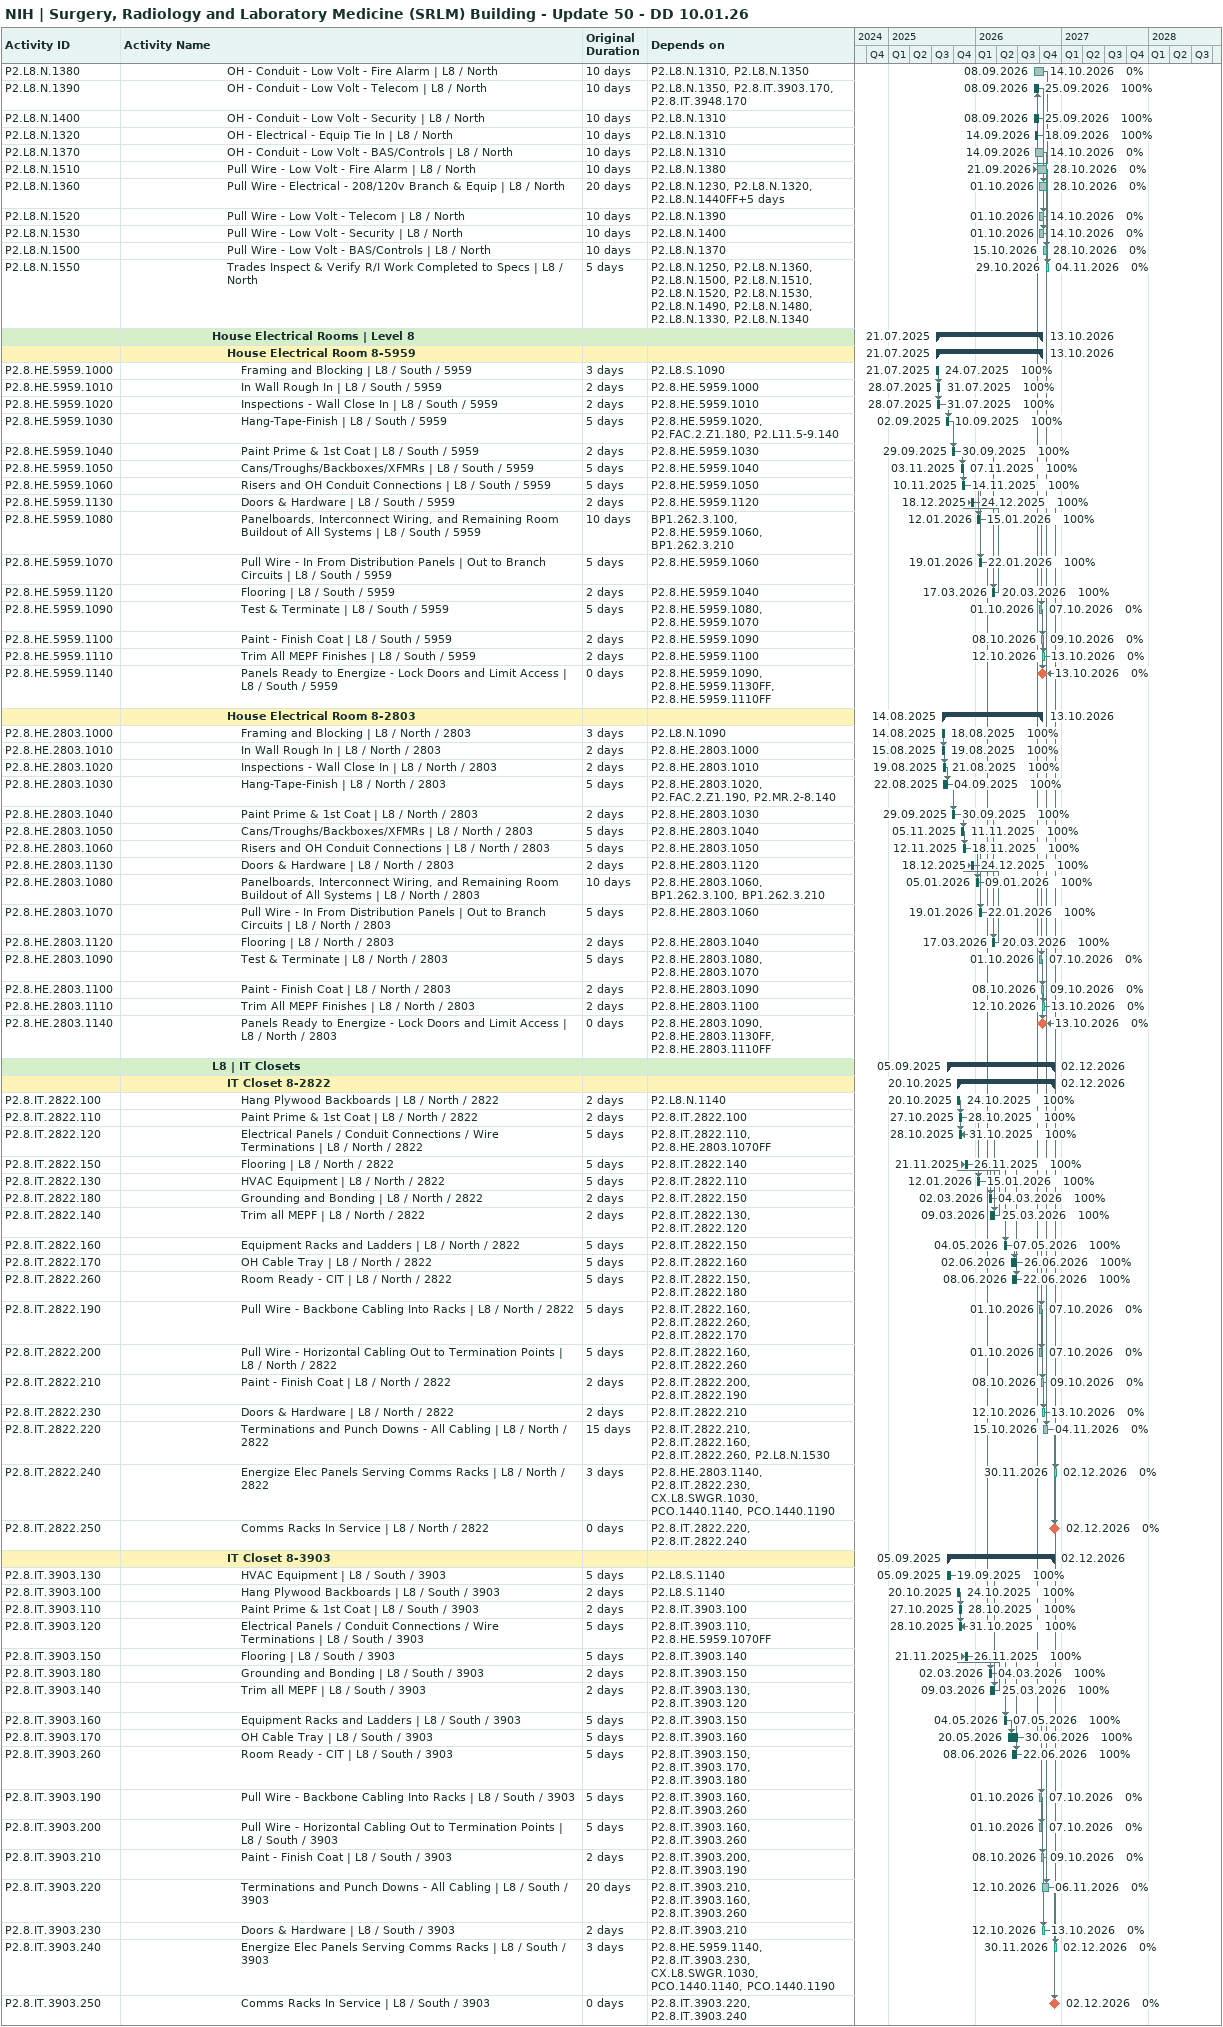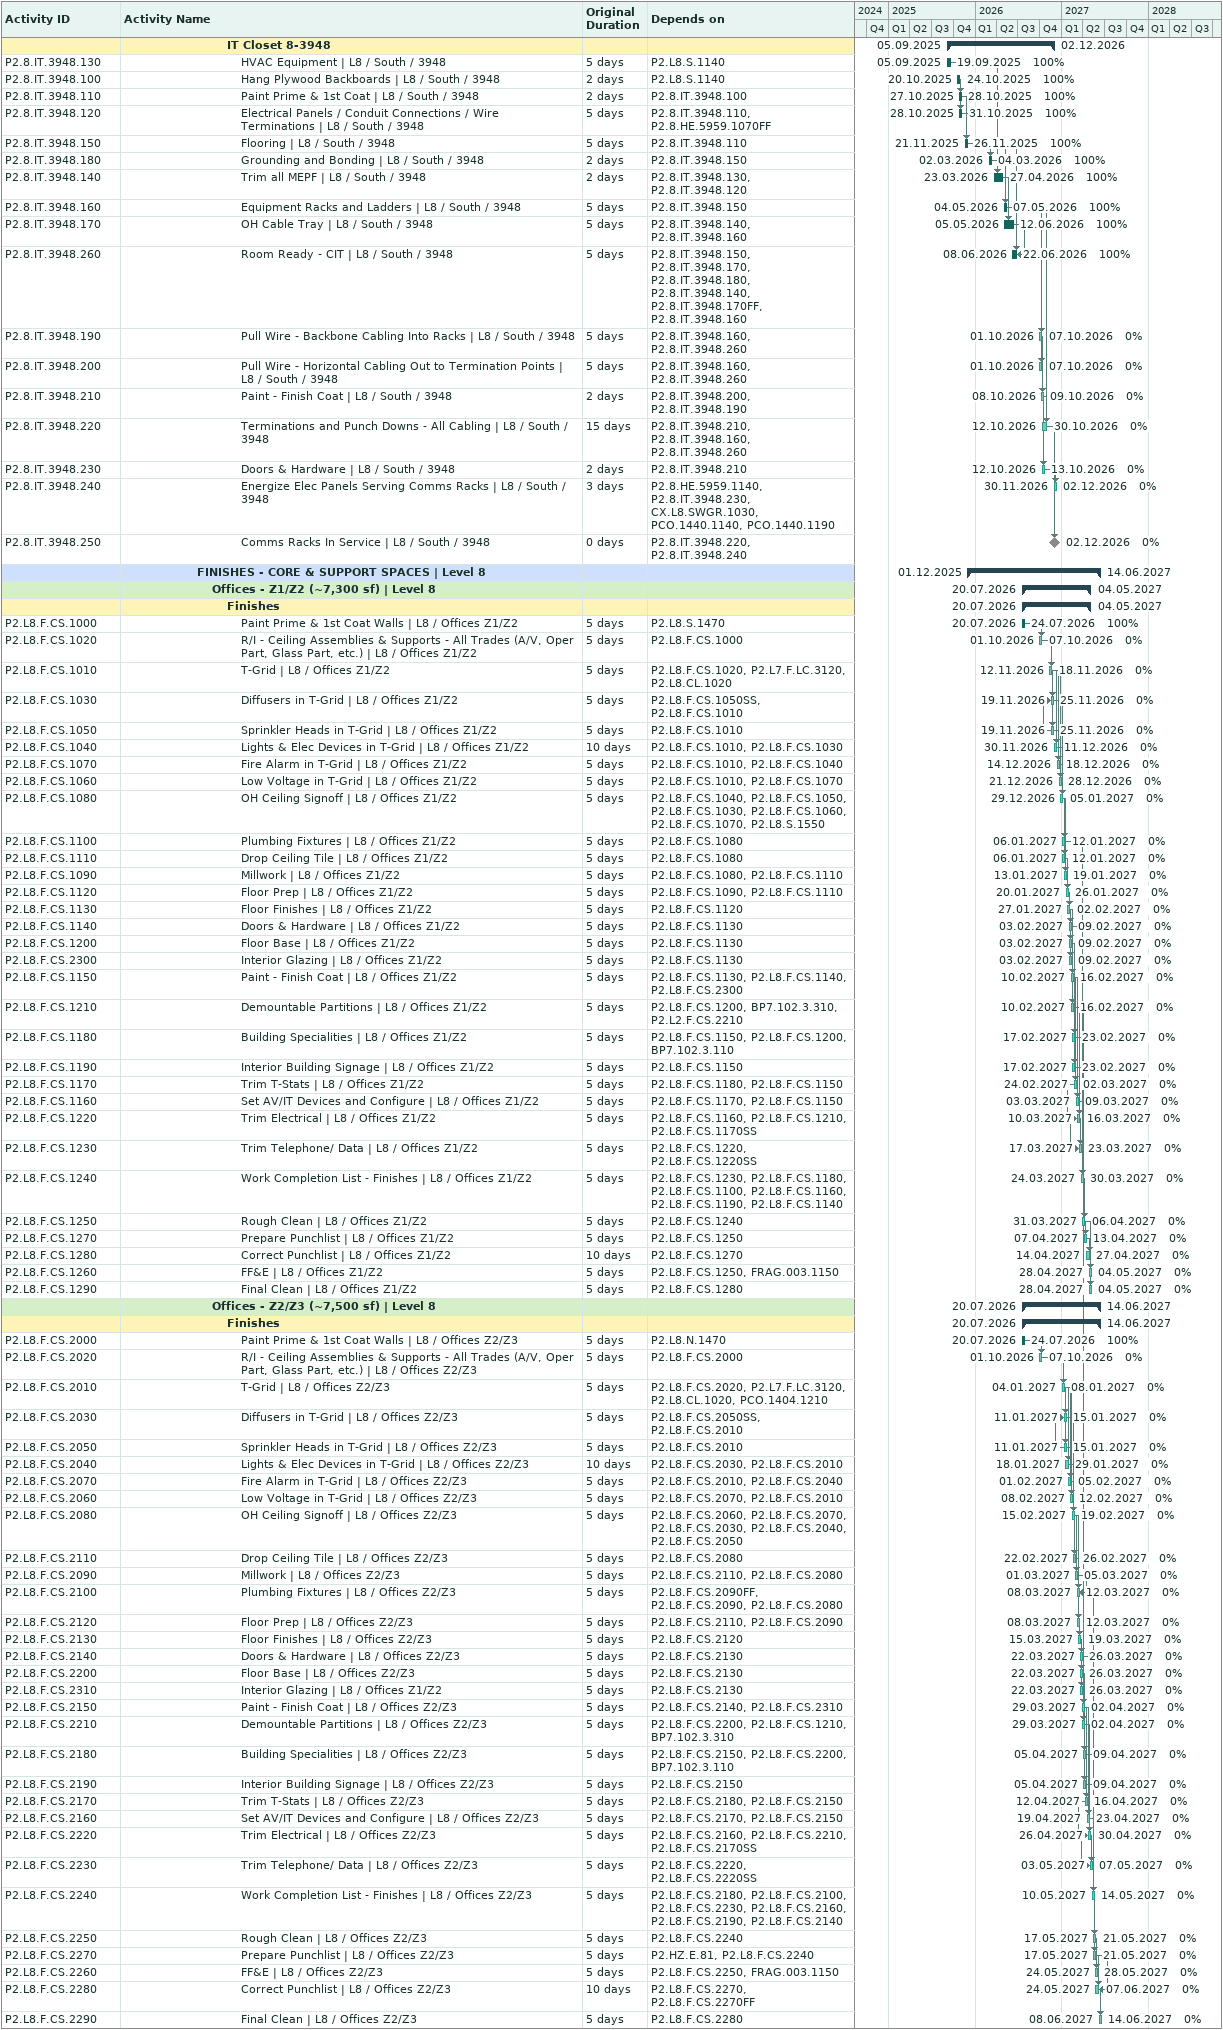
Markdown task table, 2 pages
NIH | Surgery, Radiology and Laboratory Medicine (SRLM) Building - Update 50 - DD 10.01.26

| ID | Level | Task | Original duration | Start | Finish | Predecessors | % complete |
|---|---|---|---|---|---|---|---|
| P2.L8.N.1380 | 8 | OH - Conduit - Low Volt - Fire Alarm \| L8 / North | 10d | 2026-09-08 | 2026-10-14 | P2.L8.N.1310, P2.L8.N.1350 | 0 |
| P2.L8.N.1390 | 8 | OH - Conduit - Low Volt - Telecom \| L8 / North | 10d | 2026-09-08 | 2026-09-25 | P2.L8.N.1350, P2.8.IT.3903.170, P2.8.IT.3948.170 | 100 |
| P2.L8.N.1400 | 8 | OH - Conduit - Low Volt - Security \| L8 / North | 10d | 2026-09-08 | 2026-09-25 | P2.L8.N.1310 | 100 |
| P2.L8.N.1320 | 8 | OH - Electrical - Equip Tie In \| L8 / North | 10d | 2026-09-14 | 2026-09-18 | P2.L8.N.1310 | 100 |
| P2.L8.N.1370 | 8 | OH - Conduit - Low Volt - BAS/Controls \| L8 / North | 10d | 2026-09-14 | 2026-10-14 | P2.L8.N.1310 | 0 |
| P2.L8.N.1510 | 8 | Pull Wire - Low Volt - Fire Alarm \| L8 / North | 10d | 2026-09-21 | 2026-10-28 | P2.L8.N.1380 | 0 |
| P2.L8.N.1360 | 8 | Pull Wire - Electrical - 208/120v Branch & Equip \| L8 / North | 20d | 2026-10-01 | 2026-10-28 | P2.L8.N.1230, P2.L8.N.1320, P2.L8.N.1440FF+5d | 0 |
| P2.L8.N.1520 | 8 | Pull Wire - Low Volt - Telecom \| L8 / North | 10d | 2026-10-01 | 2026-10-14 | P2.L8.N.1390 | 0 |
| P2.L8.N.1530 | 8 | Pull Wire - Low Volt - Security \| L8 / North | 10d | 2026-10-01 | 2026-10-14 | P2.L8.N.1400 | 0 |
| P2.L8.N.1500 | 8 | Pull Wire - Low Volt - BAS/Controls \| L8 / North | 10d | 2026-10-15 | 2026-10-28 | P2.L8.N.1370 | 0 |
| P2.L8.N.1550 | 8 | Trades Inspect & Verify R/I Work Completed to Specs \| L8 / North | 5d | 2026-10-29 | 2026-11-04 | P2.L8.N.1250, P2.L8.N.1360, P2.L8.N.1500, P2.L8.N.1510, P2.L8.N.1520, P2.L8.N.1530, P2.L8.N.1490, P2.L8.N.1480, P2.L8.N.1330, P2.L8.N.1340 | 0 |
|  | 7 | **House Electrical Rooms \| Level 8** |  | 2025-07-21 | 2026-10-13 |  |  |
|  | 8 | **House Electrical Room 8-5959** |  | 2025-07-21 | 2026-10-13 |  |  |
| P2.8.HE.5959.1000 | 9 | Framing and Blocking \| L8 / South / 5959 | 3d | 2025-07-21 | 2025-07-24 | P2.L8.S.1090 | 100 |
| P2.8.HE.5959.1010 | 9 | In Wall Rough In \| L8 / South / 5959 | 2d | 2025-07-28 | 2025-07-31 | P2.8.HE.5959.1000 | 100 |
| P2.8.HE.5959.1020 | 9 | Inspections - Wall Close In \| L8 / South / 5959 | 2d | 2025-07-28 | 2025-07-31 | P2.8.HE.5959.1010 | 100 |
| P2.8.HE.5959.1030 | 9 | Hang-Tape-Finish \| L8 / South / 5959 | 5d | 2025-09-02 | 2025-09-10 | P2.8.HE.5959.1020, P2.FAC.2.Z1.180, P2.L11.5-9.140 | 100 |
| P2.8.HE.5959.1040 | 9 | Paint Prime & 1st Coat \| L8 / South / 5959 | 2d | 2025-09-29 | 2025-09-30 | P2.8.HE.5959.1030 | 100 |
| P2.8.HE.5959.1050 | 9 | Cans/Troughs/Backboxes/XFMRs \| L8 / South / 5959 | 5d | 2025-11-03 | 2025-11-07 | P2.8.HE.5959.1040 | 100 |
| P2.8.HE.5959.1060 | 9 | Risers and OH Conduit Connections \| L8 / South / 5959 | 5d | 2025-11-10 | 2025-11-14 | P2.8.HE.5959.1050 | 100 |
| P2.8.HE.5959.1130 | 9 | Doors & Hardware \| L8 / South / 5959 | 2d | 2025-12-18 | 2025-12-24 | P2.8.HE.5959.1120 | 100 |
| P2.8.HE.5959.1080 | 9 | Panelboards, Interconnect Wiring, and Remaining Room Buildout of All Systems \| L8 / South / 5959 | 10d | 2026-01-12 | 2026-01-15 | BP1.262.3.100, P2.8.HE.5959.1060, BP1.262.3.210 | 100 |
| P2.8.HE.5959.1070 | 9 | Pull Wire - In From Distribution Panels \| Out to Branch Circuits \| L8 / South / 5959 | 5d | 2026-01-19 | 2026-01-22 | P2.8.HE.5959.1060 | 100 |
| P2.8.HE.5959.1120 | 9 | Flooring \| L8 / South / 5959 | 2d | 2026-03-17 | 2026-03-20 | P2.8.HE.5959.1040 | 100 |
| P2.8.HE.5959.1090 | 9 | Test & Terminate \| L8 / South / 5959 | 5d | 2026-10-01 | 2026-10-07 | P2.8.HE.5959.1080, P2.8.HE.5959.1070 | 0 |
| P2.8.HE.5959.1100 | 9 | Paint - Finish Coat \| L8 / South / 5959 | 2d | 2026-10-08 | 2026-10-09 | P2.8.HE.5959.1090 | 0 |
| P2.8.HE.5959.1110 | 9 | Trim All MEPF Finishes \| L8 / South / 5959 | 2d | 2026-10-12 | 2026-10-13 | P2.8.HE.5959.1100 | 0 |
| P2.8.HE.5959.1140 | 9 | Panels Ready to Energize - Lock Doors and Limit Access \| L8 / South / 5959 | 0d | 2026-10-13 | 2026-10-13 | P2.8.HE.5959.1090, P2.8.HE.5959.1130FF, P2.8.HE.5959.1110FF | 0 |
|  | 8 | **House Electrical Room 8-2803** |  | 2025-08-14 | 2026-10-13 |  |  |
| P2.8.HE.2803.1000 | 9 | Framing and Blocking \| L8 / North / 2803 | 3d | 2025-08-14 | 2025-08-18 | P2.L8.N.1090 | 100 |
| P2.8.HE.2803.1010 | 9 | In Wall Rough In \| L8 / North / 2803 | 2d | 2025-08-15 | 2025-08-19 | P2.8.HE.2803.1000 | 100 |
| P2.8.HE.2803.1020 | 9 | Inspections - Wall Close In \| L8 / North / 2803 | 2d | 2025-08-19 | 2025-08-21 | P2.8.HE.2803.1010 | 100 |
| P2.8.HE.2803.1030 | 9 | Hang-Tape-Finish \| L8 / North / 2803 | 5d | 2025-08-22 | 2025-09-04 | P2.8.HE.2803.1020, P2.FAC.2.Z1.190, P2.MR.2-8.140 | 100 |
| P2.8.HE.2803.1040 | 9 | Paint Prime & 1st Coat \| L8 / North / 2803 | 2d | 2025-09-29 | 2025-09-30 | P2.8.HE.2803.1030 | 100 |
| P2.8.HE.2803.1050 | 9 | Cans/Troughs/Backboxes/XFMRs \| L8 / North / 2803 | 5d | 2025-11-05 | 2025-11-11 | P2.8.HE.2803.1040 | 100 |
| P2.8.HE.2803.1060 | 9 | Risers and OH Conduit Connections \| L8 / North / 2803 | 5d | 2025-11-12 | 2025-11-18 | P2.8.HE.2803.1050 | 100 |
| P2.8.HE.2803.1130 | 9 | Doors & Hardware \| L8 / North / 2803 | 2d | 2025-12-18 | 2025-12-24 | P2.8.HE.2803.1120 | 100 |
| P2.8.HE.2803.1080 | 9 | Panelboards, Interconnect Wiring, and Remaining Room Buildout of All Systems \| L8 / North / 2803 | 10d | 2026-01-05 | 2026-01-09 | P2.8.HE.2803.1060, BP1.262.3.100, BP1.262.3.210 | 100 |
| P2.8.HE.2803.1070 | 9 | Pull Wire - In From Distribution Panels \| Out to Branch Circuits \| L8 / North / 2803 | 5d | 2026-01-19 | 2026-01-22 | P2.8.HE.2803.1060 | 100 |
| P2.8.HE.2803.1120 | 9 | Flooring \| L8 / North / 2803 | 2d | 2026-03-17 | 2026-03-20 | P2.8.HE.2803.1040 | 100 |
| P2.8.HE.2803.1090 | 9 | Test & Terminate \| L8 / North / 2803 | 5d | 2026-10-01 | 2026-10-07 | P2.8.HE.2803.1080, P2.8.HE.2803.1070 | 0 |
| P2.8.HE.2803.1100 | 9 | Paint - Finish Coat \| L8 / North / 2803 | 2d | 2026-10-08 | 2026-10-09 | P2.8.HE.2803.1090 | 0 |
| P2.8.HE.2803.1110 | 9 | Trim All MEPF Finishes \| L8 / North / 2803 | 2d | 2026-10-12 | 2026-10-13 | P2.8.HE.2803.1100 | 0 |
| P2.8.HE.2803.1140 | 9 | Panels Ready to Energize - Lock Doors and Limit Access \| L8 / North / 2803 | 0d | 2026-10-13 | 2026-10-13 | P2.8.HE.2803.1090, P2.8.HE.2803.1130FF, P2.8.HE.2803.1110FF | 0 |
|  | 7 | **L8 \| IT Closets** |  | 2025-09-05 | 2026-12-02 |  |  |
|  | 8 | **IT Closet 8-2822** |  | 2025-10-20 | 2026-12-02 |  |  |
| P2.8.IT.2822.100 | 9 | Hang Plywood Backboards \| L8 / North / 2822 | 2d | 2025-10-20 | 2025-10-24 | P2.L8.N.1140 | 100 |
| P2.8.IT.2822.110 | 9 | Paint Prime & 1st Coat \| L8 / North / 2822 | 2d | 2025-10-27 | 2025-10-28 | P2.8.IT.2822.100 | 100 |
| P2.8.IT.2822.120 | 9 | Electrical Panels / Conduit Connections / Wire Terminations \| L8 / North / 2822 | 5d | 2025-10-28 | 2025-10-31 | P2.8.IT.2822.110, P2.8.HE.2803.1070FF | 100 |
| P2.8.IT.2822.150 | 9 | Flooring \| L8 / North / 2822 | 5d | 2025-11-21 | 2025-11-26 | P2.8.IT.2822.140 | 100 |
| P2.8.IT.2822.130 | 9 | HVAC Equipment \| L8 / North / 2822 | 5d | 2026-01-12 | 2026-01-15 | P2.8.IT.2822.110 | 100 |
| P2.8.IT.2822.180 | 9 | Grounding and Bonding \| L8 / North / 2822 | 2d | 2026-03-02 | 2026-03-04 | P2.8.IT.2822.150 | 100 |
| P2.8.IT.2822.140 | 9 | Trim all MEPF \| L8 / North / 2822 | 2d | 2026-03-09 | 2026-03-25 | P2.8.IT.2822.130, P2.8.IT.2822.120 | 100 |
| P2.8.IT.2822.160 | 9 | Equipment Racks and Ladders \| L8 / North / 2822 | 5d | 2026-05-04 | 2026-05-07 | P2.8.IT.2822.150 | 100 |
| P2.8.IT.2822.170 | 9 | OH Cable Tray \| L8 / North / 2822 | 5d | 2026-06-02 | 2026-06-26 | P2.8.IT.2822.160 | 100 |
| P2.8.IT.2822.260 | 9 | Room Ready - CIT \| L8 / North / 2822 | 5d | 2026-06-08 | 2026-06-22 | P2.8.IT.2822.150, P2.8.IT.2822.180 | 100 |
| P2.8.IT.2822.190 | 9 | Pull Wire - Backbone Cabling Into Racks \| L8 / North / 2822 | 5d | 2026-10-01 | 2026-10-07 | P2.8.IT.2822.160, P2.8.IT.2822.260, P2.8.IT.2822.170 | 0 |
| P2.8.IT.2822.200 | 9 | Pull Wire - Horizontal Cabling Out to Termination Points \| L8 / North / 2822 | 5d | 2026-10-01 | 2026-10-07 | P2.8.IT.2822.160, P2.8.IT.2822.260 | 0 |
| P2.8.IT.2822.210 | 9 | Paint - Finish Coat \| L8 / North / 2822 | 2d | 2026-10-08 | 2026-10-09 | P2.8.IT.2822.200, P2.8.IT.2822.190 | 0 |
| P2.8.IT.2822.230 | 9 | Doors & Hardware \| L8 / North / 2822 | 2d | 2026-10-12 | 2026-10-13 | P2.8.IT.2822.210 | 0 |
| P2.8.IT.2822.220 | 9 | Terminations and Punch Downs - All Cabling \| L8 / North / 2822 | 15d | 2026-10-15 | 2026-11-04 | P2.8.IT.2822.210, P2.8.IT.2822.160, P2.8.IT.2822.260, P2.L8.N.1530 | 0 |
| P2.8.IT.2822.240 | 9 | Energize Elec Panels Serving Comms Racks \| L8 / North / 2822 | 3d | 2026-11-30 | 2026-12-02 | P2.8.HE.2803.1140, P2.8.IT.2822.230, CX.L8.SWGR.1030, PCO.1440.1140, PCO.1440.1190 | 0 |
| P2.8.IT.2822.250 | 9 | Comms Racks In Service \| L8 / North / 2822 | 0d | 2026-12-02 | 2026-12-02 | P2.8.IT.2822.220, P2.8.IT.2822.240 | 0 |
|  | 8 | **IT Closet 8-3903** |  | 2025-09-05 | 2026-12-02 |  |  |
| P2.8.IT.3903.130 | 9 | HVAC Equipment \| L8 / South / 3903 | 5d | 2025-09-05 | 2025-09-19 | P2.L8.S.1140 | 100 |
| P2.8.IT.3903.100 | 9 | Hang Plywood Backboards \| L8 / South / 3903 | 2d | 2025-10-20 | 2025-10-24 | P2.L8.S.1140 | 100 |
| P2.8.IT.3903.110 | 9 | Paint Prime & 1st Coat \| L8 / South / 3903 | 2d | 2025-10-27 | 2025-10-28 | P2.8.IT.3903.100 | 100 |
| P2.8.IT.3903.120 | 9 | Electrical Panels / Conduit Connections / Wire Terminations \| L8 / South / 3903 | 5d | 2025-10-28 | 2025-10-31 | P2.8.IT.3903.110, P2.8.HE.5959.1070FF | 100 |
| P2.8.IT.3903.150 | 9 | Flooring \| L8 / South / 3903 | 5d | 2025-11-21 | 2025-11-26 | P2.8.IT.3903.140 | 100 |
| P2.8.IT.3903.180 | 9 | Grounding and Bonding \| L8 / South / 3903 | 2d | 2026-03-02 | 2026-03-04 | P2.8.IT.3903.150 | 100 |
| P2.8.IT.3903.140 | 9 | Trim all MEPF \| L8 / South / 3903 | 2d | 2026-03-09 | 2026-03-25 | P2.8.IT.3903.130, P2.8.IT.3903.120 | 100 |
| P2.8.IT.3903.160 | 9 | Equipment Racks and Ladders \| L8 / South / 3903 | 5d | 2026-05-04 | 2026-05-07 | P2.8.IT.3903.150 | 100 |
| P2.8.IT.3903.170 | 9 | OH Cable Tray \| L8 / South / 3903 | 5d | 2026-05-20 | 2026-06-30 | P2.8.IT.3903.160 | 100 |
| P2.8.IT.3903.260 | 9 | Room Ready - CIT \| L8 / South / 3903 | 5d | 2026-06-08 | 2026-06-22 | P2.8.IT.3903.150, P2.8.IT.3903.170, P2.8.IT.3903.180 | 100 |
| P2.8.IT.3903.190 | 9 | Pull Wire - Backbone Cabling Into Racks \| L8 / South / 3903 | 5d | 2026-10-01 | 2026-10-07 | P2.8.IT.3903.160, P2.8.IT.3903.260 | 0 |
| P2.8.IT.3903.200 | 9 | Pull Wire - Horizontal Cabling Out to Termination Points \| L8 / South / 3903 | 5d | 2026-10-01 | 2026-10-07 | P2.8.IT.3903.160, P2.8.IT.3903.260 | 0 |
| P2.8.IT.3903.210 | 9 | Paint - Finish Coat \| L8 / South / 3903 | 2d | 2026-10-08 | 2026-10-09 | P2.8.IT.3903.200, P2.8.IT.3903.190 | 0 |
| P2.8.IT.3903.220 | 9 | Terminations and Punch Downs - All Cabling \| L8 / South / 3903 | 20d | 2026-10-12 | 2026-11-06 | P2.8.IT.3903.210, P2.8.IT.3903.160, P2.8.IT.3903.260 | 0 |
| P2.8.IT.3903.230 | 9 | Doors & Hardware \| L8 / South / 3903 | 2d | 2026-10-12 | 2026-10-13 | P2.8.IT.3903.210 | 0 |
| P2.8.IT.3903.240 | 9 | Energize Elec Panels Serving Comms Racks \| L8 / South / 3903 | 3d | 2026-11-30 | 2026-12-02 | P2.8.HE.5959.1140, P2.8.IT.3903.230, CX.L8.SWGR.1030, PCO.1440.1140, PCO.1440.1190 | 0 |
| P2.8.IT.3903.250 | 9 | Comms Racks In Service \| L8 / South / 3903 | 0d | 2026-12-02 | 2026-12-02 | P2.8.IT.3903.220, P2.8.IT.3903.240 | 0 |
|  | 8 | **IT Closet 8-3948** |  | 2025-09-05 | 2026-12-02 |  |  |
| P2.8.IT.3948.130 | 9 | HVAC Equipment \| L8 / South / 3948 | 5d | 2025-09-05 | 2025-09-19 | P2.L8.S.1140 | 100 |
| P2.8.IT.3948.100 | 9 | Hang Plywood Backboards \| L8 / South / 3948 | 2d | 2025-10-20 | 2025-10-24 | P2.L8.S.1140 | 100 |
| P2.8.IT.3948.110 | 9 | Paint Prime & 1st Coat \| L8 / South / 3948 | 2d | 2025-10-27 | 2025-10-28 | P2.8.IT.3948.100 | 100 |
| P2.8.IT.3948.120 | 9 | Electrical Panels / Conduit Connections / Wire Terminations \| L8 / South / 3948 | 5d | 2025-10-28 | 2025-10-31 | P2.8.IT.3948.110, P2.8.HE.5959.1070FF | 100 |
| P2.8.IT.3948.150 | 9 | Flooring \| L8 / South / 3948 | 5d | 2025-11-21 | 2025-11-26 | P2.8.IT.3948.110 | 100 |
| P2.8.IT.3948.180 | 9 | Grounding and Bonding \| L8 / South / 3948 | 2d | 2026-03-02 | 2026-03-04 | P2.8.IT.3948.150 | 100 |
| P2.8.IT.3948.140 | 9 | Trim all MEPF \| L8 / South / 3948 | 2d | 2026-03-23 | 2026-04-27 | P2.8.IT.3948.130, P2.8.IT.3948.120 | 100 |
| P2.8.IT.3948.160 | 9 | Equipment Racks and Ladders \| L8 / South / 3948 | 5d | 2026-05-04 | 2026-05-07 | P2.8.IT.3948.150 | 100 |
| P2.8.IT.3948.170 | 9 | OH Cable Tray \| L8 / South / 3948 | 5d | 2026-05-05 | 2026-06-12 | P2.8.IT.3948.140, P2.8.IT.3948.160 | 100 |
| P2.8.IT.3948.260 | 9 | Room Ready - CIT \| L8 / South / 3948 | 5d | 2026-06-08 | 2026-06-22 | P2.8.IT.3948.150, P2.8.IT.3948.170, P2.8.IT.3948.180, P2.8.IT.3948.140, P2.8.IT.3948.170FF, P2.8.IT.3948.160 | 100 |
| P2.8.IT.3948.190 | 9 | Pull Wire - Backbone Cabling Into Racks \| L8 / South / 3948 | 5d | 2026-10-01 | 2026-10-07 | P2.8.IT.3948.160, P2.8.IT.3948.260 | 0 |
| P2.8.IT.3948.200 | 9 | Pull Wire - Horizontal Cabling Out to Termination Points \| L8 / South / 3948 | 5d | 2026-10-01 | 2026-10-07 | P2.8.IT.3948.160, P2.8.IT.3948.260 | 0 |
| P2.8.IT.3948.210 | 9 | Paint - Finish Coat \| L8 / South / 3948 | 2d | 2026-10-08 | 2026-10-09 | P2.8.IT.3948.200, P2.8.IT.3948.190 | 0 |
| P2.8.IT.3948.220 | 9 | Terminations and Punch Downs - All Cabling \| L8 / South / 3948 | 15d | 2026-10-12 | 2026-10-30 | P2.8.IT.3948.210, P2.8.IT.3948.160, P2.8.IT.3948.260 | 0 |
| P2.8.IT.3948.230 | 9 | Doors & Hardware \| L8 / South / 3948 | 2d | 2026-10-12 | 2026-10-13 | P2.8.IT.3948.210 | 0 |
| P2.8.IT.3948.240 | 9 | Energize Elec Panels Serving Comms Racks \| L8 / South / 3948 | 3d | 2026-11-30 | 2026-12-02 | P2.8.HE.5959.1140, P2.8.IT.3948.230, CX.L8.SWGR.1030, PCO.1440.1140, PCO.1440.1190 | 0 |
| P2.8.IT.3948.250 | 9 | Comms Racks In Service \| L8 / South / 3948 | 0d | 2026-12-02 | 2026-12-02 | P2.8.IT.3948.220, P2.8.IT.3948.240 | 0 |
|  | 6 | **FINISHES - CORE & SUPPORT SPACES \| Level 8** |  | 2025-12-01 | 2027-06-14 |  |  |
|  | 7 | **Offices - Z1/Z2 (~7,300 sf) \| Level 8** |  | 2026-07-20 | 2027-05-04 |  |  |
|  | 8 | **Finishes** |  | 2026-07-20 | 2027-05-04 |  |  |
| P2.L8.F.CS.1000 | 9 | Paint Prime & 1st Coat Walls \| L8 / Offices Z1/Z2 | 5d | 2026-07-20 | 2026-07-24 | P2.L8.S.1470 | 100 |
| P2.L8.F.CS.1020 | 9 | R/I - Ceiling Assemblies & Supports - All Trades (A/V, Oper Part, Glass Part, etc.) \| L8 / Offices Z1/Z2 | 5d | 2026-10-01 | 2026-10-07 | P2.L8.F.CS.1000 | 0 |
| P2.L8.F.CS.1010 | 9 | T-Grid \| L8 / Offices Z1/Z2 | 5d | 2026-11-12 | 2026-11-18 | P2.L8.F.CS.1020, P2.L7.F.LC.3120, P2.L8.CL.1020 | 0 |
| P2.L8.F.CS.1030 | 9 | Diffusers in T-Grid \| L8 / Offices Z1/Z2 | 5d | 2026-11-19 | 2026-11-25 | P2.L8.F.CS.1050SS, P2.L8.F.CS.1010 | 0 |
| P2.L8.F.CS.1050 | 9 | Sprinkler Heads in T-Grid \| L8 / Offices Z1/Z2 | 5d | 2026-11-19 | 2026-11-25 | P2.L8.F.CS.1010 | 0 |
| P2.L8.F.CS.1040 | 9 | Lights & Elec Devices in T-Grid \| L8 / Offices Z1/Z2 | 10d | 2026-11-30 | 2026-12-11 | P2.L8.F.CS.1010, P2.L8.F.CS.1030 | 0 |
| P2.L8.F.CS.1070 | 9 | Fire Alarm in T-Grid \| L8 / Offices Z1/Z2 | 5d | 2026-12-14 | 2026-12-18 | P2.L8.F.CS.1010, P2.L8.F.CS.1040 | 0 |
| P2.L8.F.CS.1060 | 9 | Low Voltage in T-Grid \| L8 / Offices Z1/Z2 | 5d | 2026-12-21 | 2026-12-28 | P2.L8.F.CS.1010, P2.L8.F.CS.1070 | 0 |
| P2.L8.F.CS.1080 | 9 | OH Ceiling Signoff \| L8 / Offices Z1/Z2 | 5d | 2026-12-29 | 2027-01-05 | P2.L8.F.CS.1040, P2.L8.F.CS.1050, P2.L8.F.CS.1030, P2.L8.F.CS.1060, P2.L8.F.CS.1070, P2.L8.S.1550 | 0 |
| P2.L8.F.CS.1100 | 9 | Plumbing Fixtures \| L8 / Offices Z1/Z2 | 5d | 2027-01-06 | 2027-01-12 | P2.L8.F.CS.1080 | 0 |
| P2.L8.F.CS.1110 | 9 | Drop Ceiling Tile \| L8 / Offices Z1/Z2 | 5d | 2027-01-06 | 2027-01-12 | P2.L8.F.CS.1080 | 0 |
| P2.L8.F.CS.1090 | 9 | Millwork \| L8 / Offices Z1/Z2 | 5d | 2027-01-13 | 2027-01-19 | P2.L8.F.CS.1080, P2.L8.F.CS.1110 | 0 |
| P2.L8.F.CS.1120 | 9 | Floor Prep \| L8 / Offices Z1/Z2 | 5d | 2027-01-20 | 2027-01-26 | P2.L8.F.CS.1090, P2.L8.F.CS.1110 | 0 |
| P2.L8.F.CS.1130 | 9 | Floor Finishes \| L8 / Offices Z1/Z2 | 5d | 2027-01-27 | 2027-02-02 | P2.L8.F.CS.1120 | 0 |
| P2.L8.F.CS.1140 | 9 | Doors & Hardware \| L8 / Offices Z1/Z2 | 5d | 2027-02-03 | 2027-02-09 | P2.L8.F.CS.1130 | 0 |
| P2.L8.F.CS.1200 | 9 | Floor Base \| L8 / Offices Z1/Z2 | 5d | 2027-02-03 | 2027-02-09 | P2.L8.F.CS.1130 | 0 |
| P2.L8.F.CS.2300 | 9 | Interior Glazing \| L8 / Offices Z1/Z2 | 5d | 2027-02-03 | 2027-02-09 | P2.L8.F.CS.1130 | 0 |
| P2.L8.F.CS.1150 | 9 | Paint - Finish Coat \| L8 / Offices Z1/Z2 | 5d | 2027-02-10 | 2027-02-16 | P2.L8.F.CS.1130, P2.L8.F.CS.1140, P2.L8.F.CS.2300 | 0 |
| P2.L8.F.CS.1210 | 9 | Demountable Partitions \| L8 / Offices Z1/Z2 | 5d | 2027-02-10 | 2027-02-16 | P2.L8.F.CS.1200, BP7.102.3.310, P2.L2.F.CS.2210 | 0 |
| P2.L8.F.CS.1180 | 9 | Building Specialities \| L8 / Offices Z1/Z2 | 5d | 2027-02-17 | 2027-02-23 | P2.L8.F.CS.1150, P2.L8.F.CS.1200, BP7.102.3.110 | 0 |
| P2.L8.F.CS.1190 | 9 | Interior Building Signage \| L8 / Offices Z1/Z2 | 5d | 2027-02-17 | 2027-02-23 | P2.L8.F.CS.1150 | 0 |
| P2.L8.F.CS.1170 | 9 | Trim T-Stats \| L8 / Offices Z1/Z2 | 5d | 2027-02-24 | 2027-03-02 | P2.L8.F.CS.1180, P2.L8.F.CS.1150 | 0 |
| P2.L8.F.CS.1160 | 9 | Set AV/IT Devices and Configure \| L8 / Offices Z1/Z2 | 5d | 2027-03-03 | 2027-03-09 | P2.L8.F.CS.1170, P2.L8.F.CS.1150 | 0 |
| P2.L8.F.CS.1220 | 9 | Trim Electrical \| L8 / Offices Z1/Z2 | 5d | 2027-03-10 | 2027-03-16 | P2.L8.F.CS.1160, P2.L8.F.CS.1210, P2.L8.F.CS.1170SS | 0 |
| P2.L8.F.CS.1230 | 9 | Trim Telephone/ Data \| L8 / Offices Z1/Z2 | 5d | 2027-03-17 | 2027-03-23 | P2.L8.F.CS.1220, P2.L8.F.CS.1220SS | 0 |
| P2.L8.F.CS.1240 | 9 | Work Completion List - Finishes \| L8 / Offices Z1/Z2 | 5d | 2027-03-24 | 2027-03-30 | P2.L8.F.CS.1230, P2.L8.F.CS.1180, P2.L8.F.CS.1100, P2.L8.F.CS.1160, P2.L8.F.CS.1190, P2.L8.F.CS.1140 | 0 |
| P2.L8.F.CS.1250 | 9 | Rough Clean \| L8 / Offices Z1/Z2 | 5d | 2027-03-31 | 2027-04-06 | P2.L8.F.CS.1240 | 0 |
| P2.L8.F.CS.1270 | 9 | Prepare Punchlist \| L8 / Offices Z1/Z2 | 5d | 2027-04-07 | 2027-04-13 | P2.L8.F.CS.1250 | 0 |
| P2.L8.F.CS.1280 | 9 | Correct Punchlist \| L8 / Offices Z1/Z2 | 10d | 2027-04-14 | 2027-04-27 | P2.L8.F.CS.1270 | 0 |
| P2.L8.F.CS.1260 | 9 | FF&E \| L8 / Offices Z1/Z2 | 5d | 2027-04-28 | 2027-05-04 | P2.L8.F.CS.1250, FRAG.003.1150 | 0 |
| P2.L8.F.CS.1290 | 9 | Final Clean \| L8 / Offices Z1/Z2 | 5d | 2027-04-28 | 2027-05-04 | P2.L8.F.CS.1280 | 0 |
|  | 7 | **Offices - Z2/Z3 (~7,500 sf) \| Level 8** |  | 2026-07-20 | 2027-06-14 |  |  |
|  | 8 | **Finishes** |  | 2026-07-20 | 2027-06-14 |  |  |
| P2.L8.F.CS.2000 | 9 | Paint Prime & 1st Coat Walls \| L8 / Offices Z2/Z3 | 5d | 2026-07-20 | 2026-07-24 | P2.L8.N.1470 | 100 |
| P2.L8.F.CS.2020 | 9 | R/I - Ceiling Assemblies & Supports - All Trades (A/V, Oper Part, Glass Part, etc.) \| L8 / Offices Z2/Z3 | 5d | 2026-10-01 | 2026-10-07 | P2.L8.F.CS.2000 | 0 |
| P2.L8.F.CS.2010 | 9 | T-Grid \| L8 / Offices Z2/Z3 | 5d | 2027-01-04 | 2027-01-08 | P2.L8.F.CS.2020, P2.L7.F.LC.3120, P2.L8.CL.1020, PCO.1404.1210 | 0 |
| P2.L8.F.CS.2030 | 9 | Diffusers in T-Grid \| L8 / Offices Z2/Z3 | 5d | 2027-01-11 | 2027-01-15 | P2.L8.F.CS.2050SS, P2.L8.F.CS.2010 | 0 |
| P2.L8.F.CS.2050 | 9 | Sprinkler Heads in T-Grid \| L8 / Offices Z2/Z3 | 5d | 2027-01-11 | 2027-01-15 | P2.L8.F.CS.2010 | 0 |
| P2.L8.F.CS.2040 | 9 | Lights & Elec Devices in T-Grid \| L8 / Offices Z2/Z3 | 10d | 2027-01-18 | 2027-01-29 | P2.L8.F.CS.2030, P2.L8.F.CS.2010 | 0 |
| P2.L8.F.CS.2070 | 9 | Fire Alarm in T-Grid \| L8 / Offices Z2/Z3 | 5d | 2027-02-01 | 2027-02-05 | P2.L8.F.CS.2010, P2.L8.F.CS.2040 | 0 |
| P2.L8.F.CS.2060 | 9 | Low Voltage in T-Grid \| L8 / Offices Z2/Z3 | 5d | 2027-02-08 | 2027-02-12 | P2.L8.F.CS.2070, P2.L8.F.CS.2010 | 0 |
| P2.L8.F.CS.2080 | 9 | OH Ceiling Signoff \| L8 / Offices Z2/Z3 | 5d | 2027-02-15 | 2027-02-19 | P2.L8.F.CS.2060, P2.L8.F.CS.2070, P2.L8.F.CS.2030, P2.L8.F.CS.2040, P2.L8.F.CS.2050 | 0 |
| P2.L8.F.CS.2110 | 9 | Drop Ceiling Tile \| L8 / Offices Z2/Z3 | 5d | 2027-02-22 | 2027-02-26 | P2.L8.F.CS.2080 | 0 |
| P2.L8.F.CS.2090 | 9 | Millwork \| L8 / Offices Z2/Z3 | 5d | 2027-03-01 | 2027-03-05 | P2.L8.F.CS.2110, P2.L8.F.CS.2080 | 0 |
| P2.L8.F.CS.2100 | 9 | Plumbing Fixtures \| L8 / Offices Z2/Z3 | 5d | 2027-03-08 | 2027-03-12 | P2.L8.F.CS.2090FF, P2.L8.F.CS.2090, P2.L8.F.CS.2080 | 0 |
| P2.L8.F.CS.2120 | 9 | Floor Prep \| L8 / Offices Z2/Z3 | 5d | 2027-03-08 | 2027-03-12 | P2.L8.F.CS.2110, P2.L8.F.CS.2090 | 0 |
| P2.L8.F.CS.2130 | 9 | Floor Finishes \| L8 / Offices Z2/Z3 | 5d | 2027-03-15 | 2027-03-19 | P2.L8.F.CS.2120 | 0 |
| P2.L8.F.CS.2140 | 9 | Doors & Hardware \| L8 / Offices Z2/Z3 | 5d | 2027-03-22 | 2027-03-26 | P2.L8.F.CS.2130 | 0 |
| P2.L8.F.CS.2200 | 9 | Floor Base \| L8 / Offices Z2/Z3 | 5d | 2027-03-22 | 2027-03-26 | P2.L8.F.CS.2130 | 0 |
| P2.L8.F.CS.2310 | 9 | Interior Glazing \| L8 / Offices Z1/Z2 | 5d | 2027-03-22 | 2027-03-26 | P2.L8.F.CS.2130 | 0 |
| P2.L8.F.CS.2150 | 9 | Paint - Finish Coat \| L8 / Offices Z2/Z3 | 5d | 2027-03-29 | 2027-04-02 | P2.L8.F.CS.2140, P2.L8.F.CS.2310 | 0 |
| P2.L8.F.CS.2210 | 9 | Demountable Partitions \| L8 / Offices Z2/Z3 | 5d | 2027-03-29 | 2027-04-02 | P2.L8.F.CS.2200, P2.L8.F.CS.1210, BP7.102.3.310 | 0 |
| P2.L8.F.CS.2180 | 9 | Building Specialities \| L8 / Offices Z2/Z3 | 5d | 2027-04-05 | 2027-04-09 | P2.L8.F.CS.2150, P2.L8.F.CS.2200, BP7.102.3.110 | 0 |
| P2.L8.F.CS.2190 | 9 | Interior Building Signage \| L8 / Offices Z2/Z3 | 5d | 2027-04-05 | 2027-04-09 | P2.L8.F.CS.2150 | 0 |
| P2.L8.F.CS.2170 | 9 | Trim T-Stats \| L8 / Offices Z2/Z3 | 5d | 2027-04-12 | 2027-04-16 | P2.L8.F.CS.2180, P2.L8.F.CS.2150 | 0 |
| P2.L8.F.CS.2160 | 9 | Set AV/IT Devices and Configure \| L8 / Offices Z2/Z3 | 5d | 2027-04-19 | 2027-04-23 | P2.L8.F.CS.2170, P2.L8.F.CS.2150 | 0 |
| P2.L8.F.CS.2220 | 9 | Trim Electrical \| L8 / Offices Z2/Z3 | 5d | 2027-04-26 | 2027-04-30 | P2.L8.F.CS.2160, P2.L8.F.CS.2210, P2.L8.F.CS.2170SS | 0 |
| P2.L8.F.CS.2230 | 9 | Trim Telephone/ Data \| L8 / Offices Z2/Z3 | 5d | 2027-05-03 | 2027-05-07 | P2.L8.F.CS.2220, P2.L8.F.CS.2220SS | 0 |
| P2.L8.F.CS.2240 | 9 | Work Completion List - Finishes \| L8 / Offices Z2/Z3 | 5d | 2027-05-10 | 2027-05-14 | P2.L8.F.CS.2180, P2.L8.F.CS.2100, P2.L8.F.CS.2230, P2.L8.F.CS.2160, P2.L8.F.CS.2190, P2.L8.F.CS.2140 | 0 |
| P2.L8.F.CS.2250 | 9 | Rough Clean \| L8 / Offices Z2/Z3 | 5d | 2027-05-17 | 2027-05-21 | P2.L8.F.CS.2240 | 0 |
| P2.L8.F.CS.2270 | 9 | Prepare Punchlist \| L8 / Offices Z2/Z3 | 5d | 2027-05-17 | 2027-05-21 | P2.HZ.E.81, P2.L8.F.CS.2240 | 0 |
| P2.L8.F.CS.2260 | 9 | FF&E \| L8 / Offices Z2/Z3 | 5d | 2027-05-24 | 2027-05-28 | P2.L8.F.CS.2250, FRAG.003.1150 | 0 |
| P2.L8.F.CS.2280 | 9 | Correct Punchlist \| L8 / Offices Z2/Z3 | 10d | 2027-05-24 | 2027-06-07 | P2.L8.F.CS.2270, P2.L8.F.CS.2270FF | 0 |
| P2.L8.F.CS.2290 | 9 | Final Clean \| L8 / Offices Z2/Z3 | 5d | 2027-06-08 | 2027-06-14 | P2.L8.F.CS.2280 | 0 |
